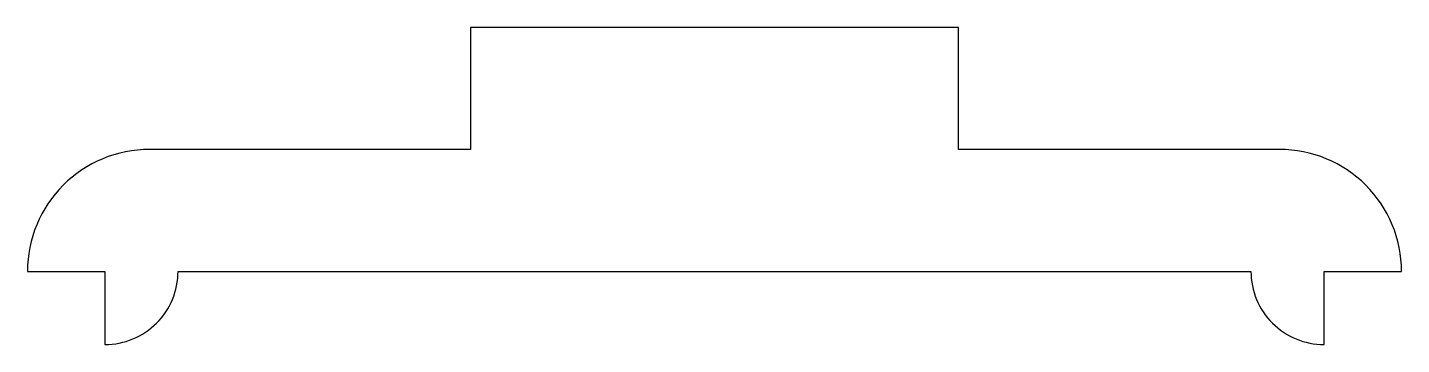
# Model space of a CAD drawing. Header units: millimetres. Extents: x -28.2 to 28.2, y -16.2 to -3.2.
import ezdxf

# ---------------------------------------------------------------- set-up
doc = ezdxf.new("R2010")
doc.units = ezdxf.units.MM
doc.layers.get('0').update_dxf_attribs({"linetype": 'CONTINUOUS'})

msp = doc.modelspace()

# ---------------------------------------------------------------- linework, layer by layer
msp.add_lwpolyline([(-23.175, -8.175, 0.414214), (-28.175, -13.175), (-25, -13.175), (-25, -16.175, 0.414214), (-22, -13.175), (22, -13.175, 0.414214), (25, -16.175), (25, -13.175), (28.175, -13.175, 0.414214), (23.175, -8.175), (10, -8.175), (10, -3.175), (-10, -3.175), (-10, -8.175)], format="xyb", close=True)

doc.saveas('drawing.dxf')
